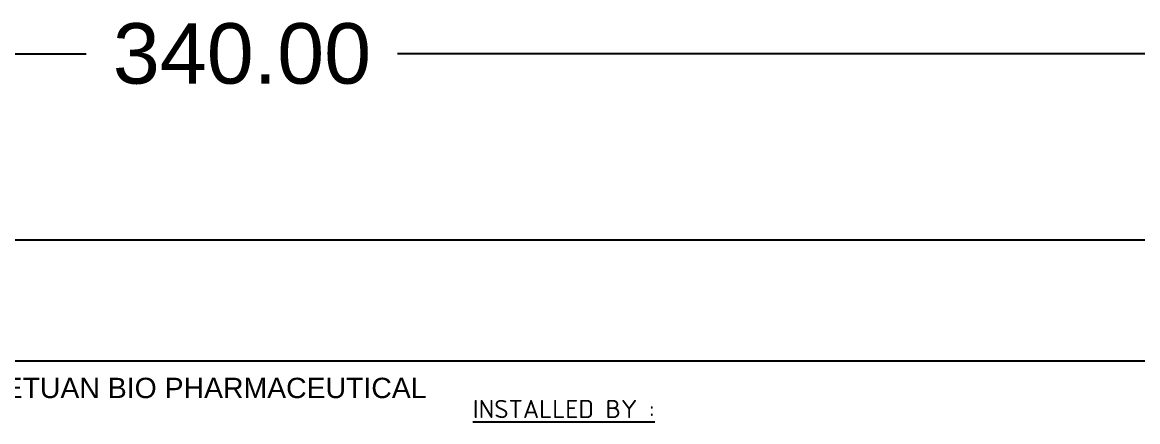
# Model space of a CAD drawing. Extents: x 134044 to 2458691, y -1196082 to 3409924.
# Drawn here: x 134178.1 to 134362.6, y 154079.6 to 154145.7 of the extents above; entities that cross this region are included whole.
import ezdxf

# ---------------------------------------------------------------- set-up
doc = ezdxf.new("R2010")
doc.units = 0
doc.layers.get('DEFPOINTS').update_dxf_attribs({"linetype": 'CONTINUOUS'})
for name, color, linetype in [('EXIST_ROAD', 6, 'CONTINUOUS'), ('MIMIC_SIZE', 7, 'CONTINUOUS'), ('TXT4', 8, 'CONTINUOUS')]:
    doc.layers.add(name, color=color, linetype=linetype)
doc.styles.add('ARIAL', font='arial.ttf')
doc.styles.add('ISOC', font='isocpeur.ttf')
doc.styles.get("Standard").update_dxf_attribs({"font": 'arial.ttf'})
doc.dimstyles.get("Standard").update_dxf_attribs({"dimtxt": 0.18, "dimasz": 0.18, "dimexe": 0.18, "dimexo": 0.0625, "dimgap": 0.09, "dimtad": 0, "dimtih": 1, "dimtoh": 1, "dimzin": 0, "dimcen": 0.09, "dimazin": 3, "dimtfac": 1, "dimtofl": 0, "dimtmove": 0, "dimatfit": 3})

# ---------------------------------------------------------------- blocks, each defined once
blk = doc.blocks.new('*D30')
at = {"layer": 'DEFPOINTS', "color": 0}
for p in [(390, 550.8), (50, 520), (390, 520)]:
    blk.add_point(p, dxfattribs=at)
at = {"layer": 'MIMIC_SIZE', "color": 0}
for p, q in [((50, 525), (50, 550.98)), ((65, 550.8), (194.26, 550.8)), ((375, 550.8), (245.74, 550.8)), ((390, 525), (390, 550.98))]:
    blk.add_line(p, q, dxfattribs=at)
for points in [[(65, 553.3), (65, 548.3), (50, 550.8)], [(375, 553.3), (375, 548.3), (390, 550.8)]]:
    blk.add_solid(points, dxfattribs=at)
blk.add_text('340.00', height=10, dxfattribs=at).set_placement((198.68, 545.89))
blk = doc.blocks.new('D-413_MIMIC_SIZE_470_X_340')
at = {"layer": 'MIMIC_SIZE'}
for p, q in [((340, 470), (0, 470)), ((320, 450), (15, 450))]:
    blk.add_line(p, q, dxfattribs=at)
dim = blk.add_linear_dim(base=(340, 500.8), p1=(0, 470), p2=(340, 470), dimstyle='STANDARD', override={"dimtxt": 10, "dimasz": 15, "dimexo": 5, "dimgap": 5, "dimdec": 2}, dxfattribs=at)
dim.commit()
dim.dimension.update_dxf_attribs({"geometry": '*D30', "text_midpoint": (170, 500.8), "insert": (-50, -50)})

msp = doc.modelspace()

# ---------------------------------------------------------------- block references
at = {"layer": 'MIMIC_SIZE', "color": 1}
msp.add_blockref('D-413_MIMIC_SIZE_470_X_340', (134044.378, 153639.617), dxfattribs=at)

# ---------------------------------------------------------------- texts
at = {"layer": 'EXIST_ROAD', "color": 7, "style": 'ISOC'}
msp.add_text('%%UINSTALLED BY :', height=3, dxfattribs=at).set_placement((134252.6, 154080.194))
at = {"layer": 'TXT4', "color": 0, "style": 'ARIAL'}
msp.add_text('TETUAN BIO PHARMACEUTICAL', height=3.36354, dxfattribs=at).set_placement((134172.119, 154083.496, 0.133))

doc.saveas('drawing.dxf')
